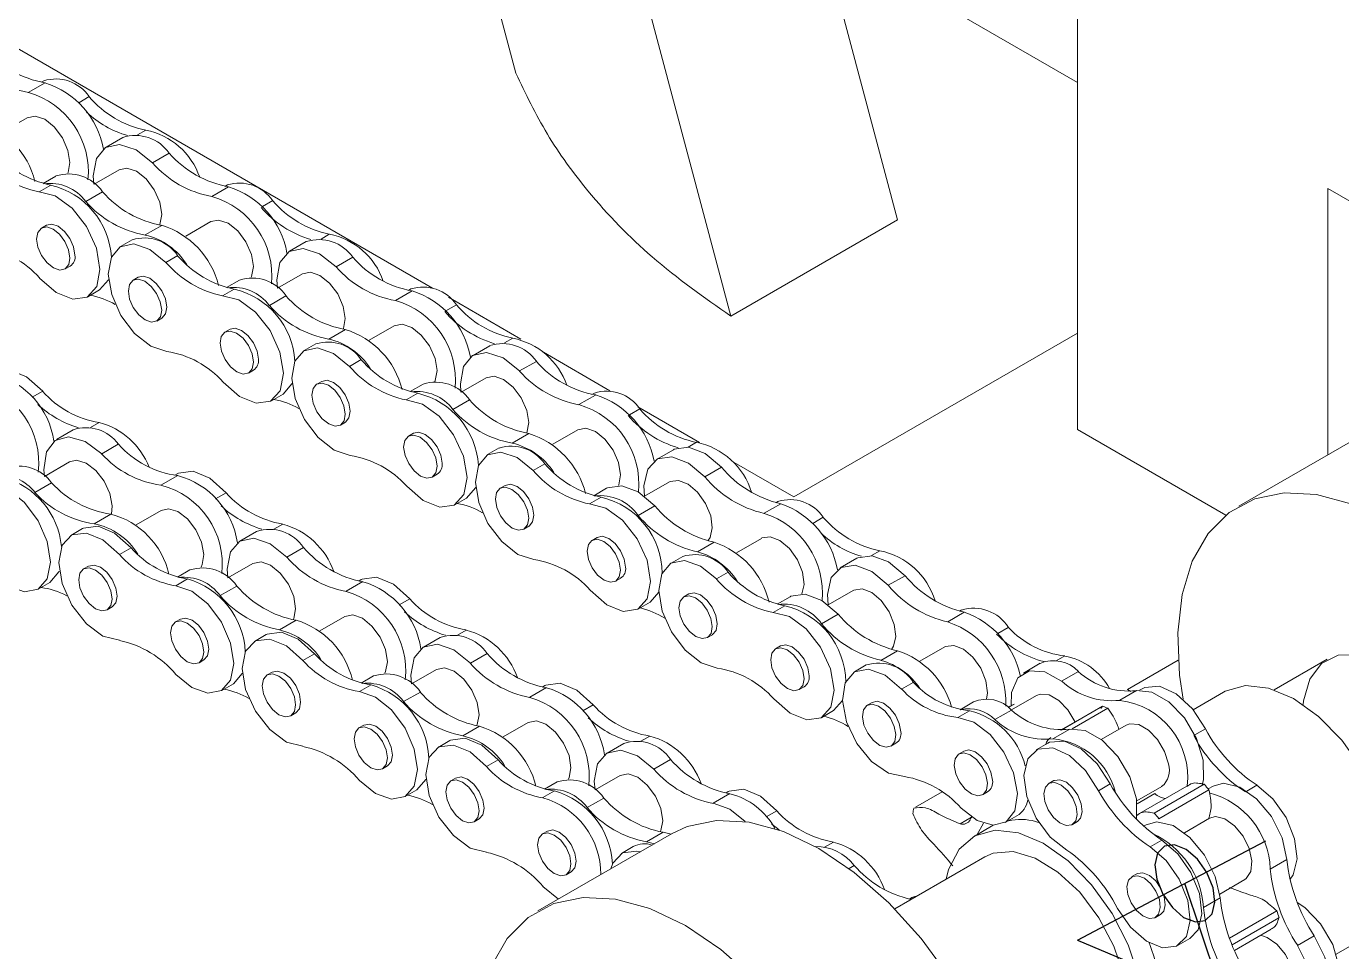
# Model space of a CAD drawing. Header units: millimetres. Extents: x 0 to 1189, y 0 to 841.
# Drawn here: x 291.1 to 302.25, y 682.6 to 690.44 of the extents above; entities that cross this region are included whole.
import ezdxf

# ---------------------------------------------------------------- set-up
doc = ezdxf.new("R2010")
doc.units = ezdxf.units.MM
doc.linetypes.add('CENTERX2', pattern=[20.32, 12.7, -2.54, 2.54, -2.54])

msp = doc.modelspace()

# ---------------------------------------------------------------- linework, layer by layer
at = {"color": 7, "linetype": 'Continuous', "lineweight": 15}
for p, q in [((300.01, 689.964), (294.466, 693.164)), ((295.25, 690.043), (294.462, 692.998)), ((295.914, 692.328), (297.072, 687.985)), ((287.753, 692.141), (294.543, 688.222)), ((300.01, 691.924), (300.01, 687.025)), ((297.842, 691.215), (298.486, 688.801)), ((291.26, 689.962), (291.118, 689.88)), ((291.249, 689.978), (291.228, 689.966)), ((291.109, 689.666), (290.897, 689.544)), ((292.114, 689.561), (292.043, 689.52)), ((291.918, 689.498), (291.777, 689.416)), ((292.313, 689.365), (292.171, 689.283)), ((291.887, 689.225), (291.675, 689.103)), ((291.209, 689.038), (291.308, 689.095)), ((291.352, 689.171), (291.244, 689.108)), ((292.815, 689.08), (292.674, 688.998)), ((292.805, 689.097), (292.783, 689.084)), ((291.605, 688.957), (291.747, 689.038)), ((303.121, 688.495), (302.131, 689.067)), ((302.131, 689.067), (302.131, 686.809)), ((291.272, 688.755), (291.23, 688.731)), ((292.108, 688.672), (292.249, 688.753)), ((292.664, 688.785), (292.453, 688.662)), ((298.486, 688.801), (297.072, 687.985)), ((291.999, 688.631), (291.9, 688.574)), ((293.669, 688.679), (293.599, 688.638)), ((293.474, 688.616), (293.332, 688.534)), ((291.43, 688.384), (291.472, 688.409)), ((292.285, 688.44), (292.384, 688.497)), ((293.868, 688.483), (293.727, 688.401)), ((292.05, 688.314), (292.007, 688.29)), ((292.908, 688.289), (292.799, 688.226)), ((293.442, 688.344), (293.23, 688.221)), ((291.622, 688.149), (291.721, 688.206)), ((292.764, 688.157), (292.863, 688.214)), ((294.371, 688.198), (294.229, 688.116)), ((294.36, 688.215), (294.339, 688.202)), ((293.161, 688.075), (293.302, 688.156)), ((294.678, 688.144), (295.291, 687.79)), ((292.207, 687.943), (292.25, 687.968)), ((292.828, 687.873), (292.785, 687.849)), ((293.664, 687.79), (293.805, 687.872)), ((294.22, 687.903), (294.008, 687.78)), ((293.554, 687.749), (293.455, 687.692)), ((295.029, 687.734), (294.888, 687.652)), ((295.225, 687.797), (295.154, 687.757)), ((300.01, 687.841), (297.605, 686.454)), ((295.485, 687.678), (296.047, 687.353)), ((292.985, 687.502), (293.028, 687.527)), ((293.841, 687.558), (293.94, 687.616)), ((295.424, 687.601), (295.282, 687.52)), ((293.605, 687.432), (293.563, 687.408)), ((294.464, 687.408), (294.355, 687.345)), ((294.998, 687.462), (294.786, 687.34)), ((291.24, 687.348), (291.151, 687.297)), ((293.178, 687.267), (293.277, 687.324)), ((294.32, 687.275), (294.419, 687.332)), ((295.926, 687.316), (295.785, 687.235)), ((295.916, 687.333), (295.894, 687.321)), ((294.717, 687.193), (294.858, 687.275)), ((296.285, 687.216), (296.807, 686.915)), ((293.763, 687.062), (293.805, 687.086)), ((291.498, 687.021), (291.357, 686.939)), ((294.383, 686.992), (294.341, 686.967)), ((295.219, 686.908), (295.361, 686.99)), ((295.776, 687.021), (295.564, 686.899)), ((300.01, 687.025), (301.268, 686.299)), ((302.508, 687.027), (301.377, 686.374)), ((291.881, 686.899), (291.74, 686.818)), ((295.11, 686.868), (295.011, 686.811)), ((296.585, 686.852), (296.443, 686.771)), ((296.78, 686.916), (296.71, 686.875)), ((291.467, 686.749), (291.255, 686.626)), ((295.396, 686.677), (295.495, 686.734)), ((297.081, 686.756), (297.605, 686.454)), ((292.384, 686.634), (292.242, 686.552)), ((292.384, 686.65), (292.36, 686.636)), ((294.541, 686.621), (294.583, 686.645)), ((296.993, 686.705), (296.852, 686.623)), ((291.174, 686.491), (291.316, 686.573)), ((295.161, 686.551), (295.118, 686.526)), ((296.019, 686.526), (295.91, 686.463)), ((296.553, 686.58), (296.341, 686.458)), ((292.795, 686.488), (292.706, 686.437)), ((294.733, 686.385), (294.832, 686.443)), ((295.875, 686.393), (295.974, 686.45)), ((297.496, 686.395), (297.354, 686.314)), ((297.471, 686.414), (297.454, 686.404)), ((291.676, 686.226), (291.818, 686.307)), ((292.244, 686.338), (292.032, 686.215)), ((296.286, 686.296), (296.428, 686.378)), ((291.578, 686.184), (291.479, 686.127)), ((295.318, 686.18), (295.361, 686.204)), ((293.053, 686.161), (292.912, 686.079)), ((295.939, 686.11), (295.896, 686.085)), ((296.789, 685.987), (296.93, 686.069)), ((297.331, 686.102), (297.119, 685.98)), ((291.89, 685.965), (291.989, 686.022)), ((293.451, 686.025), (293.309, 685.943)), ((296.665, 685.949), (296.566, 685.891)), ((298.336, 685.996), (298.265, 685.956)), ((291.629, 685.867), (291.587, 685.843)), ((293.022, 685.889), (292.81, 685.766)), ((298.14, 685.933), (297.999, 685.852)), ((291.202, 685.672), (291.301, 685.729)), ((292.369, 685.701), (292.468, 685.758)), ((292.487, 685.834), (292.382, 685.773)), ((293.953, 685.735), (293.812, 685.653)), ((293.94, 685.752), (293.919, 685.74)), ((296.096, 685.739), (296.139, 685.764)), ((296.951, 685.758), (297.05, 685.815)), ((298.549, 685.785), (298.407, 685.704)), ((292.744, 685.617), (292.885, 685.698)), ((296.463, 685.646), (296.388, 685.561)), ((296.716, 685.632), (296.674, 685.607)), ((298.109, 685.661), (297.897, 685.539)), ((291.787, 685.496), (291.829, 685.521)), ((294.351, 685.59), (294.262, 685.539)), ((296.289, 685.504), (296.388, 685.561)), ((297.43, 685.474), (297.529, 685.531)), ((297.574, 685.607), (297.466, 685.544)), ((292.407, 685.418), (292.365, 685.394)), ((293.246, 685.326), (293.388, 685.408)), ((293.8, 685.44), (293.588, 685.317)), ((297.842, 685.377), (297.983, 685.459)), ((299.051, 685.476), (298.91, 685.395)), ((299.026, 685.495), (299.009, 685.485)), ((293.134, 685.286), (293.035, 685.229)), ((296.874, 685.261), (296.916, 685.285)), ((299.424, 685.347), (299.336, 685.296)), ((294.609, 685.263), (294.467, 685.181)), ((297.494, 685.191), (297.451, 685.166)), ((298.886, 685.183), (298.674, 685.06)), ((292.565, 685.047), (292.607, 685.072)), ((293.445, 685.067), (293.544, 685.124)), ((295.006, 685.127), (294.865, 685.045)), ((298.344, 685.068), (298.485, 685.15)), ((300.864, 685.069), (300.434, 684.821)), ((302.125, 685.077), (301.677, 684.818)), ((293.185, 684.969), (293.142, 684.945)), ((294.577, 684.991), (294.365, 684.868)), ((298.22, 685.029), (298.121, 684.972)), ((299.695, 685.043), (299.553, 684.961)), ((300.018, 684.974), (299.876, 684.892)), ((292.757, 684.812), (292.856, 684.869)), ((293.924, 684.803), (294.023, 684.86)), ((294.043, 684.936), (293.938, 684.875)), ((295.509, 684.837), (295.368, 684.755)), ((295.496, 684.854), (295.475, 684.842)), ((297.651, 684.82), (297.694, 684.844)), ((298.519, 684.825), (298.618, 684.882)), ((294.299, 684.719), (294.441, 684.8)), ((298.018, 684.727), (297.943, 684.642)), ((299.663, 684.77), (299.451, 684.648)), ((300.509, 684.812), (300.368, 684.73)), ((300.434, 684.821), (300.461, 684.805)), ((300.564, 684.831), (300.537, 684.815)), ((301.249, 684.799), (300.991, 684.65)), ((293.342, 684.598), (293.385, 684.623)), ((295.906, 684.692), (295.818, 684.641)), ((297.844, 684.585), (297.943, 684.642)), ((298.271, 684.712), (298.229, 684.688)), ((298.997, 684.583), (299.096, 684.64)), ((299.129, 684.716), (299.015, 684.65)), ((299.311, 684.566), (299.452, 684.647)), ((299.423, 684.669), (299.441, 684.679)), ((299.424, 684.668), (299.473, 684.696)), ((300.201, 684.67), (299.867, 684.478)), ((299.871, 684.478), (300.222, 684.68)), ((299.965, 684.488), (300.266, 684.662)), ((300.222, 684.68), (300.209, 684.661)), ((293.963, 684.52), (293.92, 684.496)), ((294.802, 684.428), (294.943, 684.51)), ((295.355, 684.542), (295.143, 684.419)), ((300.424, 684.519), (300.212, 684.397)), ((294.69, 684.388), (294.591, 684.331)), ((299.802, 684.403), (299.944, 684.485)), ((301.094, 684.487), (301.005, 684.436)), ((296.164, 684.365), (296.023, 684.283)), ((298.429, 684.342), (298.471, 684.366)), ((299.048, 684.3), (299.006, 684.276)), ((299.758, 684.366), (299.659, 684.309)), ((294.12, 684.149), (294.163, 684.174)), ((295.001, 684.169), (295.1, 684.226)), ((296.562, 684.229), (296.421, 684.147)), ((294.74, 684.071), (294.698, 684.047)), ((296.133, 684.093), (295.921, 683.97)), ((294.313, 683.914), (294.412, 683.971)), ((295.48, 683.905), (295.579, 683.962)), ((295.599, 684.038), (295.493, 683.977)), ((297.051, 683.956), (297.031, 683.944)), ((298.862, 683.954), (298.636, 683.824)), ((299.206, 683.929), (299.248, 683.954)), ((299.809, 684.049), (299.767, 684.024)), ((300.188, 683.964), (300.287, 684.022)), ((300.512, 683.877), (300.724, 683.999)), ((300.936, 684.002), (300.515, 683.759)), ((300.66, 683.773), (301.085, 684.018)), ((300.7, 683.726), (301.124, 683.971)), ((301.159, 684.003), (301.118, 683.979)), ((295.855, 683.821), (295.996, 683.902)), ((297.065, 683.939), (296.923, 683.857)), ((294.898, 683.7), (294.94, 683.725)), ((297.462, 683.794), (297.373, 683.742)), ((299.398, 683.694), (299.497, 683.751)), ((301.128, 683.73), (300.916, 683.608)), ((295.518, 683.622), (295.476, 683.598)), ((296.358, 683.53), (296.499, 683.612)), ((296.566, 683.596), (296.499, 683.612)), ((299.295, 683.671), (299.128, 683.574)), ((299.426, 683.71), (299.453, 683.713)), ((299.967, 683.678), (300.009, 683.702)), ((300.593, 683.676), (300.57, 683.663)), ((296.568, 683.598), (295.437, 682.945)), ((296.424, 683.515), (296.358, 683.53)), ((300.626, 683.487), (300.725, 683.544)), ((296.245, 683.49), (296.146, 683.433)), ((299.226, 683.404), (298.462, 682.963)), ((295.676, 683.251), (295.718, 683.276)), ((301.785, 683.382), (301.644, 683.3)), ((300.513, 683.26), (300.47, 683.236)), ((301.216, 683.088), (301.428, 683.211)), ((295.48, 683.153), (295.611, 683.045)), ((298.607, 683.058), (298.586, 683.046)), ((301.078, 682.974), (301.219, 683.056)), ((301.298, 682.714), (301.699, 682.945)), ((300.67, 682.889), (300.713, 682.914)), ((301.32, 682.658), (301.718, 682.888)), ((301.34, 682.611), (301.652, 682.791)), ((302.017, 682.733), (301.876, 682.652)), ((302.203, 682.578), (302.449, 682.72)), ((300.863, 682.654), (300.962, 682.711))]:
    msp.add_line(p, q, dxfattribs=at)
at = {"color": 8, "linetype": 'Continuous', "lineweight": 15}
for p, q in [((291.635, 689.844), (291.546, 689.793)), ((293.19, 688.963), (293.102, 688.912)), ((294.746, 688.081), (294.657, 688.03)), ((296.301, 687.199), (296.213, 687.148)), ((291.719, 687.083), (291.644, 687.04)), ((293.274, 686.223), (293.199, 686.18)), ((297.856, 686.28), (297.768, 686.229)), ((294.83, 685.325), (294.755, 685.282)), ((299.902, 685.106), (299.83, 685.064)), ((296.385, 684.427), (296.31, 684.384)), ((300.515, 683.854), (300.665, 683.94)), ((301.531, 684.01), (301.446, 683.96)), ((299.015, 683.682), (299.113, 683.739)), ((299.16, 683.593), (299.214, 683.688)), ((297.941, 683.529), (297.866, 683.486)), ((298.118, 683.331), (298.074, 683.305))]:
    msp.add_line(p, q, dxfattribs=at)
at = {"color": 7, "linetype": 'CENTERX2'}
for p, q in [((300.737, 683.081), (301.607, 683.54)), ((301.259, 682.173), (300.921, 683.178)), ((300.01, 682.698), (300.737, 683.081)), ((300.01, 682.698), (301.006, 682.279))]:
    msp.add_line(p, q, dxfattribs=at)
at = {"color": 7, "linetype": 'Continuous', "lineweight": 15, "flags": 128}
for points in [[(291.471, 689.286), (291.454, 689.389), (291.407, 689.495), (291.338, 689.588), (291.257, 689.652), (291.176, 689.68), (291.109, 689.666)], [(291.674, 689.103), (291.669, 689.174), (291.695, 689.321), (291.773, 689.414), (291.891, 689.439), (292.031, 689.394), (292.171, 689.283)], [(291.453, 689.195), (291.456, 689.201), (291.471, 689.286)], [(292.249, 688.845), (292.232, 688.949), (292.185, 689.055), (292.116, 689.147), (292.035, 689.212), (291.954, 689.239), (291.887, 689.225)], [(291.209, 689.038), (291.346, 689.004), (291.489, 688.9), (291.612, 688.744), (291.695, 688.561), (291.725, 688.381), (291.698, 688.235), (291.616, 688.146), (291.495, 688.128), (291.353, 688.185), (291.214, 688.307)], [(292.231, 688.755), (292.233, 688.76), (292.249, 688.845)], [(291.471, 688.477), (291.46, 688.546), (291.429, 688.617), (291.382, 688.678), (291.328, 688.721), (291.274, 688.74), (291.229, 688.73), (291.198, 688.694), (291.188, 688.637), (291.199, 688.569), (291.23, 688.498), (291.277, 688.436), (291.331, 688.393), (291.385, 688.375), (291.43, 688.385), (291.461, 688.421), (291.471, 688.477)], [(291.272, 688.755), (291.317, 688.764), (291.371, 688.746), (291.425, 688.703), (291.471, 688.641), (291.502, 688.571), (291.513, 688.502)], [(293.027, 688.404), (293.01, 688.508), (292.963, 688.614), (292.894, 688.706), (292.812, 688.771), (292.731, 688.798), (292.664, 688.785)], [(292.291, 687.685), (292.156, 687.729), (292.019, 687.837), (291.903, 687.991), (291.825, 688.168), (291.796, 688.341), (291.822, 688.484), (291.898, 688.573), (292.013, 688.596), (292.149, 688.55), (292.285, 688.44)], [(293.23, 688.221), (293.225, 688.292), (293.251, 688.439), (293.329, 688.532), (293.447, 688.558), (293.586, 688.512), (293.727, 688.401)], [(293.008, 688.314), (293.011, 688.319), (293.027, 688.404)], [(291.799, 688.296), (291.797, 688.292), (291.721, 688.206)], [(292.249, 688.036), (292.237, 688.105), (292.206, 688.176), (292.16, 688.237), (292.106, 688.281), (292.052, 688.299), (292.006, 688.289), (291.976, 688.253), (291.966, 688.197), (291.977, 688.128), (292.008, 688.057), (292.054, 687.996), (292.109, 687.952), (292.163, 687.934), (292.208, 687.944), (292.238, 687.98), (292.249, 688.036)], [(292.05, 688.314), (292.094, 688.323), (292.148, 688.305), (292.203, 688.262), (292.249, 688.2), (292.28, 688.13), (292.291, 688.061), (292.281, 688.004), (292.251, 687.968), (292.25, 687.968)], [(293.804, 687.964), (293.787, 688.067), (293.741, 688.173), (293.672, 688.265), (293.59, 688.33), (293.509, 688.357), (293.442, 688.344)], [(292.764, 688.157), (292.902, 688.122), (293.044, 688.018), (293.167, 687.862), (293.251, 687.679), (293.281, 687.5), (293.253, 687.353), (293.172, 687.264), (293.05, 687.246), (292.908, 687.303), (292.77, 687.426)], [(293.787, 687.874), (293.789, 687.879), (293.804, 687.964)], [(293.027, 687.595), (293.015, 687.664), (292.984, 687.735), (292.938, 687.797), (292.884, 687.84), (292.83, 687.858), (292.784, 687.848), (292.754, 687.812), (292.744, 687.756), (292.755, 687.687), (292.786, 687.616), (292.832, 687.555), (292.886, 687.512), (292.94, 687.493), (292.986, 687.503), (293.016, 687.539), (293.027, 687.595)], [(292.828, 687.873), (292.872, 687.882), (292.926, 687.864), (292.98, 687.821), (293.027, 687.759), (293.058, 687.689), (293.069, 687.62)], [(294.582, 687.523), (294.565, 687.626), (294.519, 687.732), (294.449, 687.824), (294.368, 687.889), (294.287, 687.916), (294.22, 687.903)], [(293.847, 686.803), (293.711, 686.848), (293.575, 686.955), (293.459, 687.109), (293.38, 687.287), (293.352, 687.46), (293.378, 687.602), (293.454, 687.691), (293.569, 687.715), (293.705, 687.668), (293.841, 687.558)], [(294.785, 687.339), (294.78, 687.411), (294.807, 687.557), (294.884, 687.651), (295.002, 687.676), (295.142, 687.63), (295.282, 687.52)], [(291.24, 687.348), (291.102, 687.471), (290.96, 687.53), (290.837, 687.514), (290.829, 687.51)], [(294.564, 687.432), (294.567, 687.438), (294.582, 687.523)], [(293.354, 687.415), (293.352, 687.41), (293.277, 687.324)], [(293.804, 687.155), (293.793, 687.224), (293.762, 687.294), (293.716, 687.356), (293.662, 687.399), (293.608, 687.417), (293.562, 687.407), (293.532, 687.372), (293.521, 687.315), (293.533, 687.246), (293.564, 687.175), (293.61, 687.114), (293.664, 687.071), (293.718, 687.053), (293.764, 687.062), (293.794, 687.098), (293.804, 687.155)], [(293.605, 687.432), (293.65, 687.442), (293.704, 687.423), (293.758, 687.38), (293.804, 687.319), (293.835, 687.248), (293.847, 687.179), (293.836, 687.122), (293.806, 687.087), (293.805, 687.086)], [(295.36, 687.082), (295.343, 687.185), (295.296, 687.291), (295.227, 687.383), (295.146, 687.448), (295.065, 687.475), (294.998, 687.462)], [(294.32, 687.275), (294.458, 687.24), (294.6, 687.136), (294.723, 686.98), (294.806, 686.797), (294.837, 686.618), (294.809, 686.472), (294.727, 686.382), (294.606, 686.365), (294.464, 686.422), (294.325, 686.544)], [(295.342, 686.992), (295.344, 686.997), (295.36, 687.082)], [(291.74, 686.818), (291.599, 686.923), (291.46, 686.963), (291.345, 686.932), (291.271, 686.834), (291.249, 686.683), (291.254, 686.626)], [(294.582, 686.714), (294.571, 686.783), (294.54, 686.853), (294.494, 686.915), (294.439, 686.958), (294.385, 686.976), (294.34, 686.967), (294.31, 686.931), (294.299, 686.874), (294.311, 686.805), (294.342, 686.735), (294.388, 686.673), (294.442, 686.63), (294.496, 686.612), (294.542, 686.621), (294.572, 686.657), (294.582, 686.714)], [(294.383, 686.992), (294.428, 687.001), (294.482, 686.982), (294.536, 686.939), (294.582, 686.878), (294.613, 686.807), (294.625, 686.738)], [(296.138, 686.641), (296.121, 686.744), (296.074, 686.85), (296.005, 686.943), (295.924, 687.007), (295.843, 687.035), (295.776, 687.021)], [(296.585, 686.852), (296.592, 686.857), (296.713, 686.874), (296.854, 686.821), (296.993, 686.705)], [(291.822, 686.307), (291.829, 686.377), (291.809, 686.481), (291.76, 686.586), (291.69, 686.677), (291.608, 686.739), (291.527, 686.763), (291.467, 686.749)], [(295.402, 685.922), (295.267, 685.966), (295.13, 686.074), (295.014, 686.228), (294.936, 686.405), (294.907, 686.578), (294.933, 686.72), (295.01, 686.81), (295.124, 686.833), (295.26, 686.786), (295.396, 686.677)], [(296.341, 686.458), (296.336, 686.547), (296.368, 686.688), (296.451, 686.775), (296.572, 686.793), (296.713, 686.739), (296.852, 686.623)], [(292.795, 686.488), (292.657, 686.611), (292.515, 686.67), (292.392, 686.654), (292.384, 686.65)], [(296.12, 686.55), (296.122, 686.556), (296.138, 686.641)], [(290.814, 685.809), (290.95, 685.698), (291.086, 685.65), (291.201, 685.672), (291.278, 685.76), (291.306, 685.901), (291.278, 686.074), (291.201, 686.251), (291.086, 686.406), (290.95, 686.515), (290.814, 686.561)], [(294.91, 686.533), (294.908, 686.529), (294.832, 686.443)], [(295.36, 686.273), (295.349, 686.342), (295.318, 686.412), (295.271, 686.474), (295.217, 686.517), (295.163, 686.535), (295.118, 686.526), (295.087, 686.49), (295.077, 686.433), (295.088, 686.364), (295.119, 686.294), (295.166, 686.232), (295.22, 686.189), (295.274, 686.171), (295.319, 686.18), (295.35, 686.216), (295.36, 686.273)], [(295.161, 686.551), (295.206, 686.56), (295.26, 686.542), (295.314, 686.498), (295.36, 686.437), (295.391, 686.366), (295.402, 686.297), (295.392, 686.241), (295.362, 686.205), (295.361, 686.204)], [(296.019, 686.526), (296.027, 686.53), (296.148, 686.548), (296.288, 686.495), (296.428, 686.378)], [(296.915, 686.19), (296.902, 686.292), (296.858, 686.398), (296.791, 686.493), (296.71, 686.561), (296.629, 686.593), (296.558, 686.583), (296.553, 686.58)], [(295.875, 686.393), (296.013, 686.359), (296.155, 686.255), (296.278, 686.099), (296.362, 685.916), (296.392, 685.736), (296.364, 685.59), (296.283, 685.501), (296.161, 685.483), (296.02, 685.54), (295.881, 685.662)], [(302.326, 686.394), (302.035, 686.474), (301.761, 686.488), (301.512, 686.436), (301.295, 686.32), (301.117, 686.142), (300.983, 685.908), (300.896, 685.625), (300.86, 685.3), (300.875, 684.944), (300.905, 684.74)], [(292.244, 686.338), (292.305, 686.352), (292.385, 686.328), (292.467, 686.266), (292.537, 686.175), (292.586, 686.07), (292.606, 685.966)], [(291.989, 686.022), (291.85, 686.146), (291.709, 686.205), (291.586, 686.189), (291.578, 686.184)], [(296.877, 686.08), (296.897, 686.108), (296.915, 686.19)], [(291.89, 685.965), (291.751, 686.089), (291.61, 686.147), (291.487, 686.132), (291.405, 686.044), (291.376, 685.898), (291.405, 685.719), (291.487, 685.536), (291.61, 685.379), (291.751, 685.274), (291.89, 685.238)], [(293.309, 685.943), (293.169, 686.055), (293.029, 686.103), (292.911, 686.079), (292.832, 685.987), (292.804, 685.841), (292.809, 685.766)], [(296.138, 685.832), (296.126, 685.901), (296.095, 685.972), (296.049, 686.033), (295.995, 686.076), (295.941, 686.094), (295.895, 686.085), (295.865, 686.049), (295.855, 685.992), (295.866, 685.924), (295.897, 685.853), (295.943, 685.791), (295.998, 685.748), (296.052, 685.73), (296.097, 685.74), (296.127, 685.775), (296.138, 685.832)], [(295.939, 686.11), (295.983, 686.119), (296.037, 686.101), (296.092, 686.058), (296.138, 685.996), (296.169, 685.925), (296.18, 685.857)], [(297.675, 685.631), (297.693, 685.712), (297.679, 685.814), (297.636, 685.92), (297.568, 686.015), (297.488, 686.083), (297.406, 686.115), (297.336, 686.105), (297.331, 686.102)], [(292.606, 685.966), (292.593, 685.879), (292.584, 685.859)], [(298.14, 685.933), (298.148, 685.937), (298.269, 685.955), (298.409, 685.902), (298.549, 685.785)], [(291.545, 685.751), (291.556, 685.808), (291.587, 685.843), (291.633, 685.852), (291.687, 685.833), (291.741, 685.789), (291.787, 685.727), (291.817, 685.657), (291.828, 685.588), (291.817, 685.532), (291.787, 685.496), (291.741, 685.488), (291.687, 685.506), (291.633, 685.55), (291.587, 685.612), (291.556, 685.683), (291.545, 685.751)], [(291.871, 685.613), (291.86, 685.681), (291.829, 685.752), (291.783, 685.814), (291.729, 685.857), (291.675, 685.876), (291.629, 685.867)], [(293.384, 685.506), (293.368, 685.609), (293.322, 685.715), (293.253, 685.808), (293.172, 685.874), (293.091, 685.902), (293.022, 685.889)], [(296.957, 685.003), (296.822, 685.047), (296.686, 685.154), (296.569, 685.309), (296.491, 685.486), (296.463, 685.659), (296.488, 685.801), (296.565, 685.891), (296.68, 685.914), (296.815, 685.867), (296.951, 685.758)], [(297.896, 685.538), (297.891, 685.627), (297.923, 685.769), (298.006, 685.856), (298.127, 685.874), (298.268, 685.82), (298.407, 685.704)], [(291.301, 685.729), (291.377, 685.817), (291.381, 685.825)], [(294.351, 685.59), (294.212, 685.713), (294.07, 685.772), (293.948, 685.756), (293.94, 685.752)], [(291.829, 685.521), (291.829, 685.521), (291.86, 685.556), (291.871, 685.613)], [(292.369, 684.949), (292.504, 684.838), (292.641, 684.79), (292.756, 684.812), (292.833, 684.9), (292.861, 685.041), (292.833, 685.214), (292.756, 685.391), (292.641, 685.546), (292.504, 685.655), (292.369, 685.701)], [(296.915, 685.354), (296.904, 685.423), (296.873, 685.493), (296.827, 685.555), (296.772, 685.598), (296.718, 685.616), (296.673, 685.607), (296.642, 685.571), (296.632, 685.514), (296.643, 685.445), (296.675, 685.375), (296.721, 685.313), (296.775, 685.27), (296.829, 685.252), (296.875, 685.261), (296.905, 685.297), (296.915, 685.354)], [(296.716, 685.632), (296.761, 685.641), (296.815, 685.622), (296.869, 685.579), (296.915, 685.518), (296.946, 685.447), (296.957, 685.378), (296.947, 685.322), (296.917, 685.286), (296.916, 685.285)], [(297.574, 685.607), (297.582, 685.611), (297.703, 685.629), (297.844, 685.575), (297.983, 685.459)], [(298.471, 685.271), (298.457, 685.373), (298.413, 685.479), (298.346, 685.574), (298.266, 685.642), (298.184, 685.674), (298.114, 685.664), (298.109, 685.661)], [(293.362, 685.412), (293.368, 685.422), (293.384, 685.506)], [(292.323, 685.302), (292.334, 685.359), (292.365, 685.394), (292.41, 685.403), (292.465, 685.384), (292.519, 685.34), (292.565, 685.278), (292.595, 685.208), (292.606, 685.139), (292.595, 685.083), (292.565, 685.047), (292.519, 685.039), (292.465, 685.057), (292.41, 685.101), (292.365, 685.163), (292.334, 685.234), (292.323, 685.302)], [(292.648, 685.164), (292.638, 685.232), (292.607, 685.303), (292.561, 685.365), (292.507, 685.408), (292.453, 685.427), (292.407, 685.418)], [(293.8, 685.44), (293.868, 685.453), (293.95, 685.425), (294.031, 685.359), (294.1, 685.266), (294.146, 685.16), (294.162, 685.057)], [(297.43, 685.474), (297.568, 685.439), (297.711, 685.336), (297.833, 685.179), (297.917, 684.997), (297.947, 684.817), (297.92, 684.671), (297.838, 684.581), (297.717, 684.564), (297.575, 684.621), (297.436, 684.743)], [(293.544, 685.124), (293.406, 685.248), (293.264, 685.307), (293.142, 685.291), (293.134, 685.286)], [(293.445, 685.067), (293.307, 685.191), (293.165, 685.249), (293.043, 685.233), (292.96, 685.146), (292.931, 685), (292.96, 684.821), (293.043, 684.638), (293.165, 684.481), (293.307, 684.376), (293.445, 684.34)], [(294.865, 685.045), (294.725, 685.157), (294.585, 685.205), (294.466, 685.181), (294.387, 685.089), (294.36, 684.943), (294.365, 684.868)], [(297.693, 684.913), (297.682, 684.982), (297.651, 685.052), (297.604, 685.114), (297.55, 685.157), (297.496, 685.175), (297.451, 685.166), (297.42, 685.13), (297.41, 685.073), (297.421, 685.004), (297.452, 684.934), (297.498, 684.872), (297.553, 684.829), (297.607, 684.811), (297.652, 684.82), (297.683, 684.856), (297.693, 684.913)], [(297.494, 685.191), (297.539, 685.2), (297.593, 685.182), (297.647, 685.138), (297.693, 685.077), (297.724, 685.006), (297.735, 684.937)], [(298.433, 685.161), (298.452, 685.189), (298.471, 685.271)], [(299.24, 684.74), (299.248, 684.793), (299.234, 684.895), (299.191, 685.001), (299.124, 685.096), (299.043, 685.164), (298.961, 685.195), (298.891, 685.186), (298.886, 685.183)], [(292.607, 685.072), (292.607, 685.072), (292.638, 685.107), (292.648, 685.164)], [(294.162, 685.057), (294.146, 684.973), (294.139, 684.961)], [(303.334, 683.8), (303.308, 684.036), (303.231, 684.284), (303.109, 684.527), (302.952, 684.746), (302.77, 684.925), (302.578, 685.051), (302.39, 685.115), (302.219, 685.111), (302.078, 685.041), (301.978, 684.908), (301.926, 684.724), (301.923, 684.693)], [(292.856, 684.869), (292.932, 684.957), (292.933, 684.958)], [(293.101, 684.853), (293.112, 684.91), (293.142, 684.945), (293.188, 684.954), (293.242, 684.935), (293.297, 684.891), (293.342, 684.829), (293.373, 684.759), (293.384, 684.69), (293.373, 684.634), (293.342, 684.598), (293.297, 684.59), (293.242, 684.608), (293.188, 684.652), (293.142, 684.714), (293.112, 684.785), (293.101, 684.853)], [(293.426, 684.714), (293.416, 684.783), (293.385, 684.854), (293.339, 684.916), (293.285, 684.959), (293.231, 684.978), (293.185, 684.969)], [(294.939, 684.608), (294.923, 684.711), (294.877, 684.817), (294.809, 684.91), (294.727, 684.976), (294.646, 685.004), (294.577, 684.991)], [(298.519, 684.825), (298.379, 684.943), (298.238, 684.994), (298.119, 684.971), (298.041, 684.877), (298.018, 684.727), (298.053, 684.546), (298.14, 684.364), (298.265, 684.211), (298.408, 684.112), (298.544, 684.083)], [(299.876, 684.892), (299.734, 684.971), (299.603, 684.98), (299.504, 684.919), (299.451, 684.795), (299.447, 684.682)], [(295.906, 684.692), (295.768, 684.815), (295.626, 684.874), (295.504, 684.858), (295.496, 684.854)], [(301.094, 684.487), (300.985, 684.657), (300.847, 684.785), (300.705, 684.849), (300.58, 684.839), (300.564, 684.831)], [(302.449, 682.72), (302.508, 682.762), (302.62, 682.905), (302.684, 683.103), (302.695, 683.342), (302.653, 683.607), (302.561, 683.881), (302.424, 684.148), (302.251, 684.391), (302.052, 684.593), (301.841, 684.744), (301.63, 684.833), (301.433, 684.854), (301.262, 684.806), (301.249, 684.799)], [(293.924, 684.051), (294.06, 683.94), (294.196, 683.892), (294.312, 683.914), (294.389, 684.002), (294.416, 684.143), (294.389, 684.316), (294.312, 684.493), (294.196, 684.648), (294.06, 684.757), (293.924, 684.803)], [(298.513, 684.464), (298.5, 684.534), (298.467, 684.604), (298.42, 684.664), (298.366, 684.706), (298.312, 684.722), (298.271, 684.712)], [(299.988, 684.548), (299.988, 684.549), (299.928, 684.65), (299.852, 684.729), (299.769, 684.776), (299.693, 684.782), (299.663, 684.77)], [(301.067, 684.013), (301.077, 684.056), (301.075, 684.222), (301.018, 684.406), (300.916, 684.58), (300.784, 684.718), (300.641, 684.8), (300.509, 684.812)], [(293.385, 684.623), (293.385, 684.623), (293.416, 684.658), (293.426, 684.714)], [(298.188, 684.59), (298.196, 684.648), (298.225, 684.686), (298.269, 684.697), (298.323, 684.681), (298.378, 684.64), (298.425, 684.579), (298.457, 684.509), (298.47, 684.44), (298.462, 684.382), (298.433, 684.344), (298.388, 684.332), (298.335, 684.348), (298.28, 684.39), (298.233, 684.45), (298.2, 684.52), (298.188, 684.59)], [(293.879, 684.404), (293.89, 684.461), (293.92, 684.496), (293.966, 684.505), (294.02, 684.486), (294.074, 684.442), (294.12, 684.38), (294.151, 684.31), (294.162, 684.241), (294.151, 684.185), (294.12, 684.149), (294.074, 684.141), (294.02, 684.159), (293.966, 684.203), (293.92, 684.265), (293.89, 684.336), (293.879, 684.404)], [(294.204, 684.265), (294.193, 684.334), (294.163, 684.405), (294.117, 684.467), (294.063, 684.51), (294.009, 684.529), (293.963, 684.52)], [(294.918, 684.514), (294.923, 684.524), (294.939, 684.608)], [(295.355, 684.542), (295.424, 684.555), (295.505, 684.527), (295.586, 684.461), (295.655, 684.368), (295.701, 684.262), (295.717, 684.159)], [(299.023, 683.817), (299.16, 683.712), (299.295, 683.671), (299.407, 683.699), (299.48, 683.794), (299.502, 683.939), (299.469, 684.114), (299.387, 684.29), (299.269, 684.441), (299.132, 684.544), (298.997, 684.583)], [(300.424, 684.519), (300.453, 684.53), (300.529, 684.524), (300.612, 684.478), (300.689, 684.398), (300.748, 684.297), (300.781, 684.191)], [(295.1, 684.226), (294.962, 684.35), (294.82, 684.409), (294.697, 684.393), (294.69, 684.388)], [(300.51, 683.722), (300.511, 683.729), (300.509, 683.896), (300.453, 684.08), (300.351, 684.254), (300.218, 684.392), (300.075, 684.473), (299.944, 684.485)], [(295.001, 684.169), (294.863, 684.293), (294.721, 684.351), (294.598, 684.335), (294.516, 684.248), (294.487, 684.102), (294.516, 683.923), (294.598, 683.74), (294.721, 683.583), (294.863, 683.478), (295.001, 683.442)], [(296.421, 684.147), (296.28, 684.259), (296.14, 684.306), (296.022, 684.283), (295.943, 684.191), (295.915, 684.045), (295.921, 683.97)], [(298.965, 684.177), (298.973, 684.235), (299.002, 684.273), (299.047, 684.285), (299.1, 684.269), (299.155, 684.227), (299.202, 684.167), (299.234, 684.097), (299.247, 684.027), (299.239, 683.969), (299.21, 683.932), (299.165, 683.92), (299.112, 683.936), (299.057, 683.977), (299.01, 684.038), (298.978, 684.108), (298.965, 684.177)], [(299.29, 684.052), (299.277, 684.121), (299.244, 684.192), (299.197, 684.252), (299.143, 684.293), (299.089, 684.309), (299.048, 684.3)], [(300.188, 683.964), (300.079, 684.135), (299.942, 684.263), (299.8, 684.327), (299.675, 684.317), (299.589, 684.234), (299.556, 684.092), (299.58, 683.915), (299.659, 683.731), (299.779, 683.571), (299.92, 683.461)], [(300.287, 684.022), (300.178, 684.192), (300.041, 684.32), (299.899, 684.384), (299.774, 684.374), (299.758, 684.366)], [(294.163, 684.174), (294.163, 684.174), (294.193, 684.209), (294.204, 684.265)], [(294.412, 683.971), (294.488, 684.059), (294.489, 684.06)], [(294.657, 683.955), (294.667, 684.012), (294.698, 684.047), (294.744, 684.056), (294.798, 684.037), (294.852, 683.993), (294.898, 683.931), (294.929, 683.861), (294.939, 683.792), (294.929, 683.736), (294.898, 683.7), (294.852, 683.691), (294.798, 683.71), (294.744, 683.754), (294.698, 683.816), (294.667, 683.887), (294.657, 683.955)], [(294.982, 683.816), (294.971, 683.885), (294.94, 683.956), (294.895, 684.018), (294.84, 684.061), (294.786, 684.08), (294.74, 684.071)], [(295.717, 684.159), (295.701, 684.075), (295.695, 684.063)], [(296.495, 683.71), (296.479, 683.813), (296.433, 683.919), (296.364, 684.012), (296.283, 684.078), (296.202, 684.106), (296.133, 684.093)], [(300.009, 683.702), (300.037, 683.732), (300.05, 683.786), (300.042, 683.854), (300.014, 683.925), (299.969, 683.989), (299.916, 684.035), (299.861, 684.057), (299.814, 684.051), (299.809, 684.049)], [(297.462, 683.794), (297.323, 683.917), (297.182, 683.976), (297.059, 683.96), (297.051, 683.956)], [(299.739, 683.994), (299.771, 684.027), (299.819, 684.032), (299.873, 684.01), (299.927, 683.964), (299.971, 683.901), (300, 683.83), (300.008, 683.762), (299.995, 683.708), (299.962, 683.675), (299.915, 683.67), (299.86, 683.692), (299.806, 683.738), (299.762, 683.801), (299.734, 683.873), (299.725, 683.94), (299.739, 683.994)], [(301.785, 683.382), (301.744, 683.564), (301.654, 683.744), (301.528, 683.895), (301.386, 683.994), (301.249, 684.027), (301.159, 684.003)], [(301.812, 683.213), (301.838, 683.251), (301.871, 683.387), (301.85, 683.557), (301.778, 683.736), (301.666, 683.894), (301.531, 684.01)], [(297.194, 683.703), (297.064, 683.807), (296.923, 683.857)], [(294.94, 683.725), (294.94, 683.725), (294.971, 683.76), (294.982, 683.816)], [(301.428, 683.211), (301.44, 683.219), (301.48, 683.28), (301.489, 683.37), (301.466, 683.475), (301.414, 683.58), (301.341, 683.667), (301.259, 683.725), (301.179, 683.744), (301.128, 683.73)], [(295.434, 683.506), (295.445, 683.562), (295.476, 683.598), (295.522, 683.607), (295.576, 683.588), (295.63, 683.544), (295.676, 683.482), (295.707, 683.412), (295.717, 683.343), (295.707, 683.287), (295.676, 683.251), (295.63, 683.242), (295.576, 683.261), (295.522, 683.305), (295.476, 683.367), (295.445, 683.438), (295.434, 683.506)], [(295.76, 683.367), (295.749, 683.436), (295.718, 683.507), (295.672, 683.569), (295.618, 683.612), (295.564, 683.631), (295.518, 683.622)], [(296.474, 683.615), (296.479, 683.626), (296.495, 683.71)], [(299.068, 679.268), (299.228, 679.388), (299.389, 679.589), (299.504, 679.845), (299.57, 680.146), (299.585, 680.485), (299.549, 680.851), (299.462, 681.234), (299.328, 681.623), (299.15, 682.006), (298.933, 682.373), (298.684, 682.713), (298.41, 683.015), (298.118, 683.271), (297.818, 683.474), (297.518, 683.618), (297.227, 683.698), (296.952, 683.712), (296.703, 683.661), (296.568, 683.598)], [(297.481, 683.631), (297.421, 683.681), (297.419, 683.683)], [(299.9, 681.476), (300.047, 681.443), (300.233, 681.456), (300.386, 681.537), (300.499, 681.681), (300.562, 681.878), (300.574, 682.117), (300.532, 682.382), (300.44, 682.657), (300.303, 682.923), (300.129, 683.166), (299.931, 683.369), (299.72, 683.519), (299.509, 683.608), (299.312, 683.629), (299.141, 683.582), (299.007, 683.468), (298.918, 683.296), (298.897, 683.214)], [(301.219, 683.056), (301.178, 683.237), (301.088, 683.417), (300.962, 683.568), (300.82, 683.668), (300.683, 683.7), (300.593, 683.676)], [(300.962, 682.711), (301.032, 682.785), (301.065, 682.922), (301.044, 683.092), (300.972, 683.27), (300.86, 683.429), (300.725, 683.544)], [(296.306, 683.447), (296.276, 683.453), (296.154, 683.437), (296.072, 683.35), (296.054, 683.301)], [(300.229, 681.666), (300.232, 681.668), (300.348, 681.779), (300.417, 681.947), (300.436, 682.158), (300.402, 682.397), (300.319, 682.647), (300.191, 682.888), (300.029, 683.103), (299.844, 683.275), (299.651, 683.393), (299.464, 683.448), (299.296, 683.434), (299.226, 683.404)], [(300.349, 682.967), (300.46, 682.807), (300.594, 682.69), (300.731, 682.634), (300.85, 682.647), (300.933, 682.728), (300.966, 682.864), (300.945, 683.035), (300.873, 683.213), (300.761, 683.372), (300.626, 683.487)], [(295.718, 683.276), (295.718, 683.276), (295.749, 683.311), (295.76, 683.367)], [(300.442, 683.206), (300.475, 683.238), (300.523, 683.244), (300.577, 683.222), (300.631, 683.175), (300.675, 683.112), (300.704, 683.041), (300.712, 682.973), (300.698, 682.919), (300.666, 682.887), (300.618, 682.881), (300.564, 682.903), (300.51, 682.949), (300.466, 683.013), (300.437, 683.084), (300.429, 683.152), (300.442, 683.206)], [(300.713, 682.914), (300.741, 682.943), (300.754, 682.998), (300.746, 683.065), (300.717, 683.136), (300.673, 683.2), (300.62, 683.246), (300.565, 683.268), (300.518, 683.263), (300.513, 683.26)], [(297.279, 682.362), (296.987, 682.618), (296.687, 682.821), (296.387, 682.965), (296.095, 683.045), (295.821, 683.059), (295.572, 683.007), (295.355, 682.891), (295.177, 682.713), (295.043, 682.479)], [(298.661, 683.077), (298.615, 683.062), (298.607, 683.058)], [(302.161, 682.197), (302.222, 682.312), (302.226, 682.476), (302.173, 682.66), (302.071, 682.836), (301.937, 682.973), (301.873, 683.016)], [(301.562, 682.739), (301.619, 682.721), (301.701, 682.663), (301.773, 682.576), (301.825, 682.471), (301.848, 682.366), (301.84, 682.276), (301.8, 682.215), (301.787, 682.207)], [(302.039, 682.098), (302.06, 682.112), (302.129, 682.217), (302.145, 682.372), (302.106, 682.553), (302.017, 682.733)], [(301.761, 681.995), (301.807, 681.992), (301.919, 682.031), (301.987, 682.135), (302.004, 682.29), (301.964, 682.471), (301.876, 682.652)]]:
    msp.add_lwpolyline(points, dxfattribs=at)
at = {"color": 7, "linetype": 'Continuous', "flags": 128}
msp.add_lwpolyline([(301.093, 682.863), (301.152, 682.922), (301.175, 683.02), (301.159, 683.142), (301.107, 683.27), (301.027, 683.384), (300.931, 683.466), (300.832, 683.505), (300.748, 683.494), (300.689, 683.435), (300.666, 683.337), (300.682, 683.215), (300.734, 683.087), (300.814, 682.973), (300.91, 682.89), (301.009, 682.852), (301.093, 682.863)], dxfattribs=at)
at = {"color": 7, "linetype": 'Continuous', "lineweight": 15}
for centre, radius, start, end in [((291.412, 690.816), 0.868, 221.0196, 259.8908), ((291.271, 690.735), 0.868, 221.0196, 259.8908), ((291.352, 689.654), 0.34, 34.0092, 107.6529), ((291.046, 689.275), 0.719, 10.0093, 72.7236), ((290.928, 689.207), 0.699, 354.3602, 74.1817), ((292.289, 690.404), 0.862, 220.5309, 258.2229), ((290.482, 688.953), 0.714, 14.0636, 72.7524), ((292.178, 690.3), 0.815, 226.0678, 254.3534), ((292.026, 689.166), 0.349, 34.7412, 108.0479), ((291.995, 688.963), 0.609, 19.0422, 78.7796), ((291.384, 689.882), 0.862, 220.5309, 258.2229), ((291.483, 689.939), 0.862, 220.5309, 258.2229), ((292.968, 689.935), 0.868, 221.0196, 259.8912), ((291.46, 688.84), 0.349, 34.7412, 108.0479), ((292.826, 689.853), 0.868, 221.0196, 259.8912), ((291.302, 688.733), 0.376, 36.3551, 97.8347), ((291.154, 688.444), 0.669, 3.3982, 76.742), ((292.908, 688.772), 0.34, 34.0079, 107.6543), ((292.602, 688.394), 0.719, 10.0088, 72.7239), ((292.402, 689.608), 0.868, 221.0196, 259.8912), ((292.483, 688.326), 0.699, 354.3584, 74.1832), ((293.845, 689.523), 0.862, 220.5311, 258.2231), ((292.26, 689.526), 0.868, 221.0196, 259.8912), ((293.773, 689.499), 0.904, 221.0142, 253.3279), ((292.038, 688.072), 0.714, 14.0636, 72.7524), ((292.102, 688.307), 0.34, 34.0079, 107.6543), ((291.98, 688.115), 0.571, 32.5437, 76.9982), ((293.582, 688.284), 0.349, 34.7399, 108.0499), ((293.551, 688.082), 0.609, 19.0426, 78.7792), ((290.612, 687.768), 0.809, 41.8774, 81.2374), ((291.421, 688.487), 0.0939, 303.1687, 8.8416), ((292.94, 689), 0.862, 220.5311, 258.2231), ((293.039, 689.057), 0.862, 220.5311, 258.2231), ((294.382, 688.971), 0.868, 221.02, 259.8903), ((294.523, 689.053), 0.868, 221.02, 259.8903), ((293.016, 687.958), 0.349, 34.7399, 108.0499), ((292.858, 687.852), 0.376, 36.353, 97.8369), ((292.71, 687.562), 0.669, 3.3984, 76.7418), ((294.464, 687.891), 0.34, 34.0086, 107.6536), ((294.157, 687.512), 0.719, 10.0118, 72.7212), ((291.525, 687.511), 0.661, 59.9945, 79.7092), ((293.816, 688.645), 0.868, 221.02, 259.8903), ((293.957, 688.726), 0.868, 221.02, 259.8903), ((294.039, 687.444), 0.699, 354.3583, 74.1833), ((295.401, 688.641), 0.862, 220.5312, 258.2231), ((295.329, 688.617), 0.904, 221.0144, 253.3277), ((293.593, 687.19), 0.714, 14.0662, 72.7496), ((293.658, 687.425), 0.34, 34.0086, 107.6536), ((293.535, 687.234), 0.571, 32.5433, 76.999), ((295.137, 687.403), 0.349, 34.7412, 108.0485), ((295.106, 687.2), 0.609, 19.0426, 78.7792), ((292.168, 686.886), 0.809, 41.8773, 81.2375), ((292.976, 687.606), 0.0939, 303.1614, 8.8478), ((294.496, 688.118), 0.862, 220.5312, 258.2231), ((294.595, 688.175), 0.862, 220.5312, 258.2231), ((295.937, 688.089), 0.868, 221.0195, 259.8908), ((296.079, 688.171), 0.868, 221.0195, 259.8908), ((290.516, 686.743), 0.691, 353.3672, 75.6276), ((290.651, 686.826), 0.691, 8.2265, 75.1423), ((294.572, 687.076), 0.349, 34.7412, 108.0485), ((291.853, 687.892), 0.82, 221.5941, 260.595), ((294.414, 686.97), 0.376, 36.3568, 97.8328), ((294.265, 686.68), 0.669, 3.3992, 76.7408), ((296.019, 687.009), 0.34, 34.0092, 107.6529), ((295.713, 686.63), 0.719, 10.0093, 72.7236), ((291.796, 687.882), 0.88, 227.1592, 253.3336), ((293.081, 686.629), 0.661, 59.9928, 79.7125), ((295.372, 687.763), 0.868, 221.0195, 259.8908), ((295.513, 687.845), 0.868, 221.0195, 259.8908), ((295.594, 686.562), 0.699, 354.3591, 74.1831), ((296.956, 687.759), 0.862, 220.5306, 258.2231), ((291.553, 686.472), 0.634, 21.6357, 74.8095), ((296.884, 687.735), 0.904, 221.0147, 253.3269), ((291.608, 686.701), 0.338, 35.9068, 108.9403), ((295.149, 686.308), 0.714, 14.0636, 72.7524), ((292.496, 687.453), 0.827, 222.038, 262.2196), ((295.213, 686.543), 0.34, 34.0092, 107.6529), ((295.091, 686.352), 0.571, 32.5436, 76.9989), ((296.659, 686.312), 0.616, 16.9811, 78.6289), ((292.354, 687.372), 0.827, 222.038, 262.2196), ((293.723, 686.004), 0.809, 41.8772, 81.2372), ((294.532, 686.724), 0.0938, 303.1242, 8.885), ((296.15, 687.294), 0.862, 220.5306, 258.2231), ((290.884, 686.266), 0.368, 37.7192, 97.386), ((290.726, 685.968), 0.676, 5.4049, 73.9649), ((291.042, 686.375), 0.338, 35.9068, 108.9403), ((292.206, 685.966), 0.691, 8.2265, 75.1423), ((296.051, 687.237), 0.862, 220.5306, 258.2231), ((297.561, 687.212), 0.922, 219.7425, 257.0539), ((297.702, 687.294), 0.922, 219.7425, 257.0539), ((291.93, 687.127), 0.827, 222.038, 262.2196), ((292.071, 685.883), 0.691, 353.3673, 75.6278), ((291.788, 687.045), 0.827, 222.038, 262.2196), ((293.408, 687.032), 0.82, 221.5939, 260.5952), ((294.636, 685.747), 0.661, 59.9951, 79.7102), ((295.965, 686.072), 0.392, 34.9082, 96.9127), ((295.822, 685.799), 0.669, 0.6768, 76.8273), ((297.574, 686.09), 0.34, 34.0072, 107.6555), ((297.256, 685.704), 0.732, 10.3806, 70.8636), ((291.644, 685.647), 0.683, 12.814, 75.2112), ((293.351, 687.022), 0.88, 227.1592, 253.3336), ((296.995, 686.886), 0.922, 219.7425, 257.0539), ((297.137, 686.967), 0.922, 219.7425, 257.0539), ((297.142, 685.64), 0.706, 354.6417, 72.4993), ((291.569, 685.678), 0.558, 31.3529, 78.9042), ((293.161, 685.826), 0.352, 34.4276, 107.8006), ((293.104, 685.605), 0.641, 19.5678, 74.6689), ((298.511, 686.84), 0.862, 220.5311, 258.2231), ((296.709, 685.397), 0.707, 13.5079, 71.7797), ((298.4, 686.735), 0.815, 226.0673, 254.3538), ((292.503, 686.509), 0.82, 221.5939, 260.5952), ((292.602, 686.566), 0.82, 221.5939, 260.5952), ((294.117, 686.599), 0.88, 220.7409, 259.2644), ((296.768, 685.624), 0.34, 34.0072, 107.6555), ((296.631, 685.417), 0.592, 33.1075, 74.5771), ((298.214, 685.393), 0.616, 16.9809, 78.6288), ((292.595, 685.499), 0.352, 34.4276, 107.8006), ((293.976, 686.517), 0.88, 220.7409, 259.2644), ((295.279, 685.123), 0.809, 41.8769, 81.2375), ((296.087, 685.842), 0.0939, 303.1747, 8.8357), ((292.435, 685.39), 0.383, 36.2212, 96.4935), ((292.281, 685.107), 0.677, 2.8277, 74.0119), ((293.748, 685.059), 0.706, 8.7775, 73.0975), ((297.606, 686.317), 0.862, 220.5311, 258.2231), ((297.705, 686.375), 0.862, 220.5311, 258.2231), ((299.258, 686.375), 0.922, 219.7418, 257.0542), ((291.15, 685.07), 0.62, 61.6762, 82.9615), ((293.41, 686.191), 0.88, 220.7409, 259.2644), ((293.552, 686.272), 0.88, 220.7409, 259.2644), ((293.618, 684.981), 0.699, 353.6965, 73.8965), ((299.116, 686.293), 0.922, 219.7418, 257.0542), ((294.963, 686.134), 0.819, 221.5938, 260.5954), ((296.131, 684.819), 0.716, 57.8994, 75.856), ((297.52, 685.153), 0.392, 34.909, 96.912), ((297.377, 684.879), 0.669, 0.6768, 76.8271), ((299.129, 685.16), 0.35, 32.326, 106.9992), ((293.193, 684.746), 0.69, 12.9, 73.5837), ((294.906, 686.124), 0.88, 227.1588, 253.334), ((298.692, 686.048), 0.922, 219.7418, 257.0542), ((298.692, 684.717), 0.711, 357.1383, 72.2143), ((298.811, 684.786), 0.73, 12.2252, 70.8493), ((293.11, 684.764), 0.579, 31.9891, 76.3978), ((294.716, 684.928), 0.352, 34.4263, 107.8024), ((294.66, 684.707), 0.641, 19.5694, 74.6678), ((298.55, 685.967), 0.922, 219.7418, 257.0542), ((299.943, 685.895), 0.865, 224.3555, 255.5684), ((299.99, 685.872), 0.771, 222.8617, 263.5042), ((291.703, 684.385), 0.873, 40.2535, 77.6152), ((294.058, 685.611), 0.819, 221.5938, 260.5954), ((294.157, 685.668), 0.819, 221.5938, 260.5954), ((295.673, 685.701), 0.88, 220.7411, 259.2642), ((298.189, 684.502), 0.587, 34.0488, 74.6683), ((298.267, 684.483), 0.702, 15.5324, 71.856), ((299.808, 684.78), 0.286, 42.7325, 113.3099), ((299.804, 684.572), 0.542, 28.2665, 79.5928), ((294.151, 684.601), 0.352, 34.4263, 107.8024), ((295.531, 685.619), 0.88, 220.7411, 259.2642), ((296.834, 684.203), 0.809, 41.8775, 81.2369), ((298.323, 684.695), 0.35, 32.326, 106.9992), ((300.445, 685.443), 0.635, 227.645, 275.7885), ((293.99, 684.492), 0.383, 36.2214, 96.4933), ((293.837, 684.209), 0.677, 2.8263, 74.0133), ((295.304, 684.161), 0.706, 8.777, 73.0975), ((297.643, 684.923), 0.0938, 303.1242, 8.885), ((299.183, 685.407), 0.771, 222.8617, 263.5042), ((300.304, 685.361), 0.635, 227.645, 275.7885), ((292.648, 684.164), 0.673, 59.5345, 78.8512), ((295.107, 685.374), 0.88, 220.7411, 259.2642), ((295.174, 684.083), 0.699, 353.6995, 73.8935), ((299.084, 685.35), 0.771, 222.8617, 263.5042), ((299.242, 684.453), 0.286, 42.7325, 113.3099), ((300.291, 684.081), 0.653, 353.2355, 83.2011), ((294.966, 685.293), 0.88, 220.7411, 259.2642), ((296.519, 685.236), 0.82, 221.5939, 260.5952), ((299.093, 684.355), 0.303, 44.094, 103.8041), ((298.948, 684.02), 0.638, 14.1027, 76.5417), ((299.77, 684.093), 0.672, 116.2703, 119.3621), ((299.88, 685.116), 0.635, 227.645, 275.7885), ((299.653, 683.266), 1.525, 66.2975, 68.0901), ((294.738, 683.838), 0.702, 13.4331, 73.0047), ((296.462, 685.226), 0.88, 227.1592, 253.3336), ((297.686, 683.9), 0.717, 57.9032, 75.8528), ((299.738, 685.035), 0.635, 227.645, 275.7885), ((294.666, 683.866), 0.579, 31.9877, 76.3989), ((296.216, 683.809), 0.641, 19.5691, 74.6677), ((298.418, 684.446), 0.0965, 303.6853, 10.6798), ((299.747, 683.804), 0.602, 14.0132, 84.7069), ((302.176, 685.074), 1.345, 208.599, 236.458), ((302.275, 685.131), 1.345, 208.599, 236.458), ((293.258, 683.487), 0.873, 40.2533, 77.6153), ((296.272, 684.03), 0.352, 34.4263, 107.8019), ((295.614, 684.713), 0.82, 221.5939, 260.5952), ((295.713, 684.77), 0.82, 221.5939, 260.5952), ((297.229, 684.803), 0.88, 220.741, 259.2644), ((300.619, 684.135), 0.171, 307.5835, 18.9787), ((295.706, 683.703), 0.352, 34.4263, 107.8019), ((297.087, 684.721), 0.88, 220.741, 259.2644), ((298.407, 683.272), 0.823, 41.4947, 80.369), ((299.195, 684.034), 0.0965, 303.6842, 10.6912), ((295.546, 683.594), 0.383, 36.2194, 96.4953), ((295.392, 683.311), 0.677, 2.8277, 74.0119), ((301.37, 684.608), 1.345, 208.599, 236.458), ((301.469, 684.666), 1.345, 208.599, 236.458), ((300.775, 684.059), 0.162, 227.0681, 263.1846), ((298.647, 681.944), 3.201, 39.3021, 40.3938), ((300.954, 683.277), 0.69, 1.9848, 75.5083), ((294.203, 683.266), 0.673, 59.5349, 78.8508), ((295.294, 683.253), 0.677, 0.0224, 74.0972), ((296.663, 684.476), 0.88, 220.741, 259.2644), ((296.921, 683.36), 0.596, 28.3796, 76.0681), ((299.387, 683.926), 0.207, 302.2133, 348.412), ((296.521, 684.395), 0.88, 220.741, 259.2644), ((298.075, 684.338), 0.82, 221.5939, 260.5952), ((300.002, 683.554), 1.404, 169.2665, 171.1659), ((299.036, 683.753), 0.074, 253.4198, 332.2005), ((299.675, 683.411), 0.651, 149.5788, 151.7665), ((299.533, 683.262), 0.458, 71.1657, 99.9942), ((298.223, 681.699), 3.201, 39.3021, 40.3938), ((296.341, 683.307), 0.207, 71.9514, 117.7881), ((297.771, 682.911), 0.641, 19.5678, 74.6689), ((300.34, 682.926), 0.74, 3.6895, 65.6582), ((294.814, 682.589), 0.873, 40.2535, 77.6152), ((297.798, 683.089), 0.401, 37.1068, 90.9917), ((299.118, 682.331), 1.386, 27.3164, 54.6212), ((298.793, 683.916), 0.894, 220.9106, 257.5969), ((303.094, 683.454), 1.458, 186.0348, 213.3761), ((303.235, 683.535), 1.458, 186.0348, 213.3761), ((302.669, 683.209), 1.458, 186.0348, 213.3761), ((302.528, 683.127), 1.458, 186.0348, 213.3761), ((298.79, 681.935), 3.08, 18.0252, 19.1495), ((299.281, 682.151), 1.436, 13.2045, 21.4208)]:
    msp.add_arc(centre, radius, start, end, dxfattribs=at)
for points, knots in [([(297.072, 687.985), (296.847, 688.142), (296.428, 688.435), (295.9, 688.974), (295.504, 689.515), (295.334, 689.868), (295.25, 690.043)], [0, 0, 0, 0, 0.3224228, 0.6020333, 0.8032842, 1, 1, 1, 1]), ([(300.266, 684.662), (300.297, 684.617), (300.338, 684.56), (300.356, 684.497), (300.36, 684.482)], [0, 0, 0, 0, 0.770936, 1, 1, 1, 1]), ([(299.784, 684.416), (299.765, 684.401), (299.746, 684.385), (299.741, 684.354), (299.741, 684.352)], [0, 0, 0, 0, 0.958048, 1, 1, 1, 1]), ([(301.085, 684.018), (301.048, 684.026), (300.991, 684.039), (300.952, 684.01), (300.938, 683.999)], [0, 0, 0, 0, 0.6391336, 1, 1, 1, 1]), ([(301.124, 683.971), (301.134, 683.923), (301.153, 683.829), (301.131, 683.76), (301.121, 683.727)], [0, 0, 0, 0, 0.5156253, 1, 1, 1, 1]), ([(298.615, 683.77), (298.638, 683.721), (298.683, 683.623), (298.814, 683.491), (298.901, 683.39), (298.954, 683.328)], [0, 0, 0, 0, 0.275581, 0.557806, 1, 1, 1, 1]), ([(298.623, 683.815), (298.655, 683.821), (298.72, 683.832), (298.859, 683.751), (298.956, 683.708), (299.015, 683.682)], [0, 0, 0, 0, 0.27559, 0.557814, 1, 1, 1, 1]), ([(300.66, 683.773), (300.624, 683.781), (300.566, 683.794), (300.527, 683.765), (300.513, 683.754)], [0, 0, 0, 0, 0.6391336, 1, 1, 1, 1]), ([(301.699, 682.945), (301.662, 682.98), (301.589, 683.049), (301.455, 683.083), (301.358, 683.122), (301.299, 683.145)], [0, 0, 0, 0, 0.275581, 0.557808, 1, 1, 1, 1]), ([(301.718, 682.888), (301.706, 682.852), (301.692, 682.809), (301.657, 682.795), (301.651, 682.793)], [0, 0, 0, 0, 0.824954, 1, 1, 1, 1])]:
    msp.add_open_spline(points, degree=3, knots=knots, dxfattribs=at)

doc.saveas('drawing.dxf')
